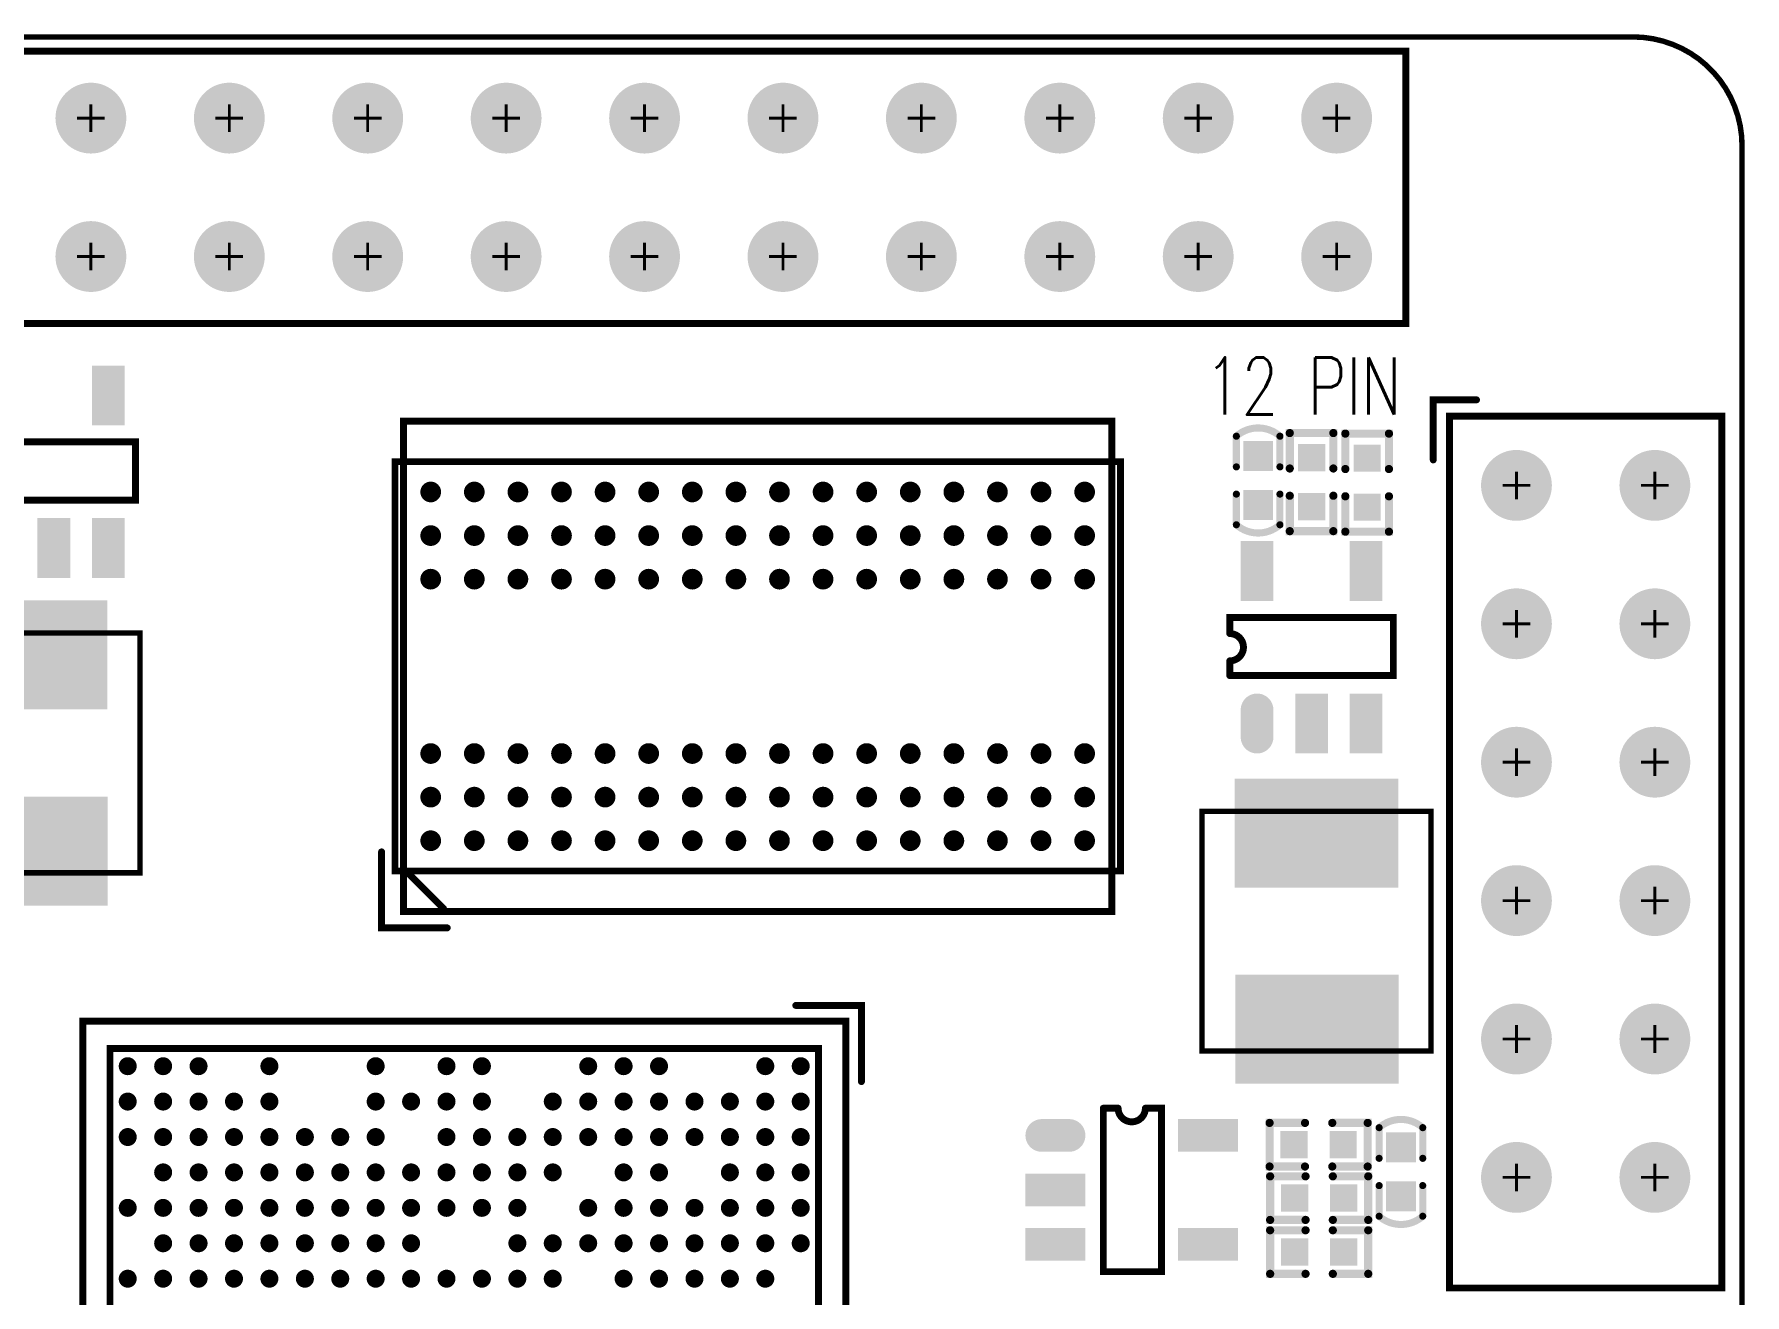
# Model space of a CAD drawing. Extents: x 2.2 to 67.3, y 0.6 to 55.6.
# Drawn here: x 35.92 to 67.31, y 32.45 to 55.58 of the extents above; entities that cross this region are included whole.
import ezdxf

# ---------------------------------------------------------------- set-up
doc = ezdxf.new("R2010")
doc.units = 0
for name, color, linetype in [('BOARD_OUTLINE_00', 254, 'CONTINUOUS'), ('DRIL_NPLTE_THRU_01', 3, 'CONTINUOUS'), ('DRIL_PLTE_THRU_01', 3, 'CONTINUOUS'), ('DRIL_SYMBOL', 254, 'CONTINUOUS'), ('PADS_INNER', 96, 'CONTINUOUS'), ('PADS_TOP', 96, 'CONTINUOUS'), ('PART_TOP_2DLINE_01', 255, 'CONTINUOUS'), ('PART_TOP_2DLINE_126', 255, 'CONTINUOUS'), ('TEXT_126', 255, 'CONTINUOUS')]:
    doc.layers.add(name, color=color, linetype=linetype)
doc.styles.add('W0$15', font='simplex', dxfattribs={"width": 0.75})

# ---------------------------------------------------------------- blocks, each defined once
blk = doc.blocks.new('BOARD_32')
at = {"layer": 'BOARD_OUTLINE_00', "const_width": 0.1}
blk.add_lwpolyline([(0, -2, -0.414214), (2, 0), (63.01, 0, -0.414214), (65.01, -2), (65.01, -50.51, -0.414214), (63.01, -52.51), (2, -52.51, -0.414214), (0, -50.51)], format="xyb", close=True, dxfattribs=at)
blk = doc.blocks.new('SMOOTH_0$127')
at = {"const_width": 0.0635}
blk.add_lwpolyline([(-0.03175, 0, 1), (0.03175, 0, 1)], format="xyb", close=True, dxfattribs=at)
blk = doc.blocks.new('PART_BODY_TOP_4')
at = {"layer": 'PART_TOP_2DLINE_01', "const_width": 0.127}
blk.add_lwpolyline([(-6.4, 5.195), (-6.4, 6.399), (-5.003, 6.399)], dxfattribs=at)
for points in [[(-6.111, -7.89), (-6.111, 6.111), (7.89, 6.111), (7.89, -7.89)], [(-5.611, -7.39), (-5.611, 5.611), (7.39, 5.611), (7.39, -7.39)]]:
    blk.add_lwpolyline(points, close=True, dxfattribs=at)
at = {"layer": 'PART_TOP_2DLINE_01'}
for p in [(-6.4, 6.399), (-5.003, 6.399), (-6.111, 6.111), (7.89, 6.111), (-5.611, 5.611), (7.39, 5.611), (-6.4, 5.195), (-5.611, -7.39), (7.39, -7.39), (-6.111, -7.89), (7.89, -7.89)]:
    blk.add_blockref('SMOOTH_0$127', p, dxfattribs=at)
blk = doc.blocks.new('DRIL_HOLE_0')
blk.add_lwpolyline([(0, 0, 1), (0, 0, 1)], format="xyb", close=True)
blk = doc.blocks.new('PAD_0')
blk.add_lwpolyline([(0, 0, 1), (0, 0, 1)], format="xyb", close=True)
blk = doc.blocks.new('PAD_4')
at = {"const_width": 0.165}
blk.add_lwpolyline([(0, -0.0825, 1), (0, 0.0825, 1)], format="xyb", close=True, dxfattribs=at)
blk = doc.blocks.new('STK_TOP_148')
at = {"layer": 'DRIL_NPLTE_THRU_01'}
blk.add_blockref('DRIL_HOLE_0', (0, 0), dxfattribs=at)
at = {"layer": 'PADS_INNER'}
blk.add_blockref('PAD_0', (0, 0), dxfattribs=at)
at = {"layer": 'PADS_TOP'}
blk.add_blockref('PAD_4', (0, 0), dxfattribs=at)
blk = doc.blocks.new('SYM_TOP_8')
for name, p in [('PART_BODY_TOP_4', (0, 0)), ('STK_TOP_148', (-5.285, 5.285)), ('STK_TOP_148', (-4.636, 5.285)), ('STK_TOP_148', (-3.985, 5.285)), ('STK_TOP_148', (-3.336, 5.285)), ('STK_TOP_148', (-2.685, 5.285)), ('STK_TOP_148', (-2.035, 5.285)), ('STK_TOP_148', (-0.085, 5.285)), ('STK_TOP_148', (0.565, 5.285)), ('STK_TOP_148', (1.865, 5.285)), ('STK_TOP_148', (2.514, 5.285)), ('STK_TOP_148', (3.814, 5.285)), ('STK_TOP_148', (5.115, 5.285)), ('STK_TOP_148', (5.765, 5.285)), ('STK_TOP_148', (6.415, 5.285)), ('STK_TOP_148', (7.065, 5.285)), ('STK_TOP_148', (-5.285, 4.635)), ('STK_TOP_148', (-4.636, 4.635)), ('STK_TOP_148', (-3.985, 4.635)), ('STK_TOP_148', (-3.336, 4.635)), ('STK_TOP_148', (-2.685, 4.635)), ('STK_TOP_148', (-2.035, 4.635)), ('STK_TOP_148', (-1.385, 4.635)), ('STK_TOP_148', (-0.735, 4.635)), ('STK_TOP_148', (-0.085, 4.635)), ('STK_TOP_148', (0.565, 4.635)), ('STK_TOP_148', (1.215, 4.635)), ('STK_TOP_148', (1.865, 4.635)), ('STK_TOP_148', (2.514, 4.635)), ('STK_TOP_148', (3.165, 4.635)), ('STK_TOP_148', (3.814, 4.635)), ('STK_TOP_148', (4.465, 4.635)), ('STK_TOP_148', (5.115, 4.635)), ('STK_TOP_148', (5.765, 4.635)), ('STK_TOP_148', (6.415, 4.635)), ('STK_TOP_148', (7.065, 4.635)), ('STK_TOP_148', (-4.636, 3.985)), ('STK_TOP_148', (-3.985, 3.985)), ('STK_TOP_148', (-3.336, 3.985)), ('STK_TOP_148', (-2.685, 3.985)), ('STK_TOP_148', (-2.035, 3.985)), ('STK_TOP_148', (-1.385, 3.985)), ('STK_TOP_148', (-0.735, 3.985)), ('STK_TOP_148', (-0.085, 3.985)), ('STK_TOP_148', (1.215, 3.985)), ('STK_TOP_148', (1.865, 3.985)), ('STK_TOP_148', (2.514, 3.985)), ('STK_TOP_148', (3.165, 3.985)), ('STK_TOP_148', (3.814, 3.985)), ('STK_TOP_148', (4.465, 3.985)), ('STK_TOP_148', (5.115, 3.985)), ('STK_TOP_148', (5.765, 3.985)), ('STK_TOP_148', (6.415, 3.985)), ('STK_TOP_148', (7.065, 3.985)), ('STK_TOP_148', (-4.636, 3.336)), ('STK_TOP_148', (-3.985, 3.336)), ('STK_TOP_148', (-2.685, 3.336)), ('STK_TOP_148', (-2.035, 3.336)), ('STK_TOP_148', (-1.385, 3.336)), ('STK_TOP_148', (-0.735, 3.336)), ('STK_TOP_148', (0.565, 3.336)), ('STK_TOP_148', (1.215, 3.336)), ('STK_TOP_148', (1.865, 3.336)), ('STK_TOP_148', (2.514, 3.336)), ('STK_TOP_148', (3.165, 3.336)), ('STK_TOP_148', (3.814, 3.336)), ('STK_TOP_148', (4.465, 3.336)), ('STK_TOP_148', (5.115, 3.336)), ('STK_TOP_148', (5.765, 3.336)), ('STK_TOP_148', (6.415, 3.336)), ('STK_TOP_148', (7.065, 3.336)), ('STK_TOP_148', (-5.285, 2.685)), ('STK_TOP_148', (-4.636, 2.685)), ('STK_TOP_148', (-3.985, 2.685)), ('STK_TOP_148', (-3.336, 2.685)), ('STK_TOP_148', (-2.685, 2.685)), ('STK_TOP_148', (-2.035, 2.685)), ('STK_TOP_148', (-1.385, 2.685)), ('STK_TOP_148', (-0.735, 2.685)), ('STK_TOP_148', (-0.085, 2.685)), ('STK_TOP_148', (0.565, 2.685)), ('STK_TOP_148', (1.215, 2.685)), ('STK_TOP_148', (1.865, 2.685)), ('STK_TOP_148', (2.514, 2.685)), ('STK_TOP_148', (3.165, 2.685)), ('STK_TOP_148', (3.814, 2.685)), ('STK_TOP_148', (4.465, 2.685)), ('STK_TOP_148', (5.115, 2.685)), ('STK_TOP_148', (5.765, 2.685)), ('STK_TOP_148', (6.415, 2.685)), ('STK_TOP_148', (7.065, 2.685)), ('STK_TOP_148', (-5.285, 2.035)), ('STK_TOP_148', (-4.636, 2.035)), ('STK_TOP_148', (-3.985, 2.035)), ('STK_TOP_148', (-3.336, 2.035)), ('STK_TOP_148', (-2.685, 2.035)), ('STK_TOP_148', (-2.035, 2.035)), ('STK_TOP_148', (-1.385, 2.035)), ('STK_TOP_148', (-0.735, 2.035)), ('STK_TOP_148', (-0.085, 2.035)), ('STK_TOP_148', (0.565, 2.035)), ('STK_TOP_148', (1.215, 2.035)), ('STK_TOP_148', (1.865, 2.035)), ('STK_TOP_148', (2.514, 2.035)), ('STK_TOP_148', (3.165, 2.035)), ('STK_TOP_148', (3.814, 2.035)), ('STK_TOP_148', (4.465, 2.035)), ('STK_TOP_148', (5.115, 2.035)), ('STK_TOP_148', (5.765, 2.035)), ('STK_TOP_148', (6.415, 2.035)), ('STK_TOP_148', (-5.285, 1.385)), ('STK_TOP_148', (-4.636, 1.385)), ('STK_TOP_148', (-3.985, 1.385)), ('STK_TOP_148', (-2.685, 1.385)), ('STK_TOP_148', (-2.035, 1.385)), ('STK_TOP_148', (-0.735, 1.385)), ('STK_TOP_148', (-0.085, 1.385)), ('STK_TOP_148', (0.565, 1.385)), ('STK_TOP_148', (1.215, 1.385)), ('STK_TOP_148', (1.865, 1.385)), ('STK_TOP_148', (2.514, 1.385)), ('STK_TOP_148', (3.165, 1.385)), ('STK_TOP_148', (3.814, 1.385)), ('STK_TOP_148', (4.465, 1.385)), ('STK_TOP_148', (5.115, 1.385)), ('STK_TOP_148', (5.765, 1.385)), ('STK_TOP_148', (-4.636, 0.735)), ('STK_TOP_148', (-3.985, 0.735)), ('STK_TOP_148', (-3.336, 0.735)), ('STK_TOP_148', (-2.035, 0.735)), ('STK_TOP_148', (-1.385, 0.735)), ('STK_TOP_148', (-0.735, 0.735)), ('STK_TOP_148', (-0.085, 0.735)), ('STK_TOP_148', (0.565, 0.735)), ('STK_TOP_148', (1.215, 0.735)), ('STK_TOP_148', (1.865, 0.735)), ('STK_TOP_148', (2.514, 0.735)), ('STK_TOP_148', (3.165, 0.735)), ('STK_TOP_148', (3.814, 0.735)), ('STK_TOP_148', (4.465, 0.735)), ('STK_TOP_148', (5.115, 0.735)), ('STK_TOP_148', (5.765, 0.735)), ('STK_TOP_148', (-3.985, 0.085)), ('STK_TOP_148', (-3.336, 0.085)), ('STK_TOP_148', (-2.685, 0.085)), ('STK_TOP_148', (-2.035, 0.085)), ('STK_TOP_148', (-1.385, 0.085)), ('STK_TOP_148', (-0.735, 0.085)), ('STK_TOP_148', (-0.085, 0.085)), ('STK_TOP_148', (0.565, 0.085)), ('STK_TOP_148', (1.215, 0.085)), ('STK_TOP_148', (1.865, 0.085)), ('STK_TOP_148', (2.514, 0.085)), ('STK_TOP_148', (3.165, 0.085)), ('STK_TOP_148', (3.814, 0.085)), ('STK_TOP_148', (4.465, 0.085)), ('STK_TOP_148', (5.115, 0.085)), ('STK_TOP_148', (5.765, 0.085)), ('STK_TOP_148', (6.415, 0.085)), ('STK_TOP_148', (-5.285, -0.565)), ('STK_TOP_148', (-4.636, -0.565)), ('STK_TOP_148', (-3.985, -0.565)), ('STK_TOP_148', (-3.336, -0.565)), ('STK_TOP_148', (-2.685, -0.565)), ('STK_TOP_148', (-1.385, -0.565)), ('STK_TOP_148', (-0.735, -0.565)), ('STK_TOP_148', (-0.085, -0.565)), ('STK_TOP_148', (0.565, -0.565)), ('STK_TOP_148', (1.215, -0.565)), ('STK_TOP_148', (1.865, -0.565)), ('STK_TOP_148', (2.514, -0.565)), ('STK_TOP_148', (3.165, -0.565)), ('STK_TOP_148', (3.814, -0.565)), ('STK_TOP_148', (4.465, -0.565)), ('STK_TOP_148', (5.115, -0.565)), ('STK_TOP_148', (5.765, -0.565)), ('STK_TOP_148', (6.415, -0.565)), ('STK_TOP_148', (-5.285, -1.215)), ('STK_TOP_148', (-4.636, -1.215)), ('STK_TOP_148', (-3.985, -1.215)), ('STK_TOP_148', (-3.336, -1.215)), ('STK_TOP_148', (-2.685, -1.215)), ('STK_TOP_148', (-1.385, -1.215)), ('STK_TOP_148', (-0.735, -1.215)), ('STK_TOP_148', (-0.085, -1.215)), ('STK_TOP_148', (0.565, -1.215)), ('STK_TOP_148', (1.215, -1.215)), ('STK_TOP_148', (1.865, -1.215)), ('STK_TOP_148', (2.514, -1.215)), ('STK_TOP_148', (3.165, -1.215)), ('STK_TOP_148', (3.814, -1.215)), ('STK_TOP_148', (4.465, -1.215)), ('STK_TOP_148', (5.115, -1.215)), ('STK_TOP_148', (5.765, -1.215)), ('STK_TOP_148', (6.415, -1.215)), ('STK_TOP_148', (7.065, -1.215)), ('STK_TOP_148', (-4.636, -1.865)), ('STK_TOP_148', (-3.336, -1.865)), ('STK_TOP_148', (-2.685, -1.865)), ('STK_TOP_148', (-2.035, -1.865)), ('STK_TOP_148', (-1.385, -1.865)), ('STK_TOP_148', (-0.735, -1.865)), ('STK_TOP_148', (-0.085, -1.865)), ('STK_TOP_148', (0.565, -1.865)), ('STK_TOP_148', (1.215, -1.865)), ('STK_TOP_148', (1.865, -1.865)), ('STK_TOP_148', (2.514, -1.865)), ('STK_TOP_148', (3.165, -1.865)), ('STK_TOP_148', (3.814, -1.865)), ('STK_TOP_148', (4.465, -1.865)), ('STK_TOP_148', (5.115, -1.865)), ('STK_TOP_148', (5.765, -1.865)), ('STK_TOP_148', (6.415, -1.865)), ('STK_TOP_148', (7.065, -1.865)), ('STK_TOP_148', (-5.285, -2.515)), ('STK_TOP_148', (-4.636, -2.515)), ('STK_TOP_148', (-3.985, -2.515)), ('STK_TOP_148', (-3.336, -2.515)), ('STK_TOP_148', (-2.685, -2.515)), ('STK_TOP_148', (-2.035, -2.515)), ('STK_TOP_148', (-1.385, -2.515)), ('STK_TOP_148', (-0.735, -2.515)), ('STK_TOP_148', (-0.085, -2.515)), ('STK_TOP_148', (0.565, -2.515)), ('STK_TOP_148', (1.215, -2.515)), ('STK_TOP_148', (1.865, -2.515)), ('STK_TOP_148', (2.514, -2.515)), ('STK_TOP_148', (3.165, -2.515)), ('STK_TOP_148', (3.814, -2.515)), ('STK_TOP_148', (4.465, -2.515)), ('STK_TOP_148', (5.115, -2.515)), ('STK_TOP_148', (5.765, -2.515)), ('STK_TOP_148', (6.415, -2.515)), ('STK_TOP_148', (7.065, -2.515)), ('STK_TOP_148', (-3.985, -3.165)), ('STK_TOP_148', (-3.336, -3.165)), ('STK_TOP_148', (-2.685, -3.165)), ('STK_TOP_148', (-2.035, -3.165)), ('STK_TOP_148', (-1.385, -3.165)), ('STK_TOP_148', (-0.735, -3.165)), ('STK_TOP_148', (-0.085, -3.165)), ('STK_TOP_148', (0.565, -3.165)), ('STK_TOP_148', (1.215, -3.165)), ('STK_TOP_148', (1.865, -3.165)), ('STK_TOP_148', (2.514, -3.165)), ('STK_TOP_148', (3.165, -3.165)), ('STK_TOP_148', (3.814, -3.165)), ('STK_TOP_148', (4.465, -3.165)), ('STK_TOP_148', (5.115, -3.165)), ('STK_TOP_148', (5.765, -3.165)), ('STK_TOP_148', (6.415, -3.165)), ('STK_TOP_148', (7.065, -3.165)), ('STK_TOP_148', (-3.985, -3.814)), ('STK_TOP_148', (-3.336, -3.814)), ('STK_TOP_148', (-2.685, -3.814)), ('STK_TOP_148', (-2.035, -3.814)), ('STK_TOP_148', (-1.385, -3.814)), ('STK_TOP_148', (-0.735, -3.814)), ('STK_TOP_148', (-0.085, -3.814)), ('STK_TOP_148', (0.565, -3.814)), ('STK_TOP_148', (1.215, -3.814)), ('STK_TOP_148', (1.865, -3.814)), ('STK_TOP_148', (3.165, -3.814)), ('STK_TOP_148', (3.814, -3.814)), ('STK_TOP_148', (4.465, -3.814)), ('STK_TOP_148', (5.115, -3.814)), ('STK_TOP_148', (5.765, -3.814)), ('STK_TOP_148', (6.415, -3.814)), ('STK_TOP_148', (7.065, -3.814)), ('STK_TOP_148', (-5.285, -4.465)), ('STK_TOP_148', (-4.636, -4.465)), ('STK_TOP_148', (-3.985, -4.465)), ('STK_TOP_148', (-3.336, -4.465)), ('STK_TOP_148', (-2.685, -4.465)), ('STK_TOP_148', (-2.035, -4.465)), ('STK_TOP_148', (-1.385, -4.465)), ('STK_TOP_148', (-0.735, -4.465)), ('STK_TOP_148', (-0.085, -4.465)), ('STK_TOP_148', (0.565, -4.465)), ('STK_TOP_148', (1.215, -4.465)), ('STK_TOP_148', (1.865, -4.465)), ('STK_TOP_148', (2.514, -4.465)), ('STK_TOP_148', (3.165, -4.465)), ('STK_TOP_148', (3.814, -4.465)), ('STK_TOP_148', (4.465, -4.465)), ('STK_TOP_148', (5.115, -4.465)), ('STK_TOP_148', (5.765, -4.465)), ('STK_TOP_148', (6.415, -4.465)), ('STK_TOP_148', (7.065, -4.465)), ('STK_TOP_148', (-4.636, -5.115)), ('STK_TOP_148', (-3.985, -5.115)), ('STK_TOP_148', (-3.336, -5.115)), ('STK_TOP_148', (-2.685, -5.115)), ('STK_TOP_148', (-2.035, -5.115)), ('STK_TOP_148', (-1.385, -5.115)), ('STK_TOP_148', (-0.735, -5.115)), ('STK_TOP_148', (-0.085, -5.115)), ('STK_TOP_148', (0.565, -5.115)), ('STK_TOP_148', (1.215, -5.115)), ('STK_TOP_148', (1.865, -5.115)), ('STK_TOP_148', (2.514, -5.115)), ('STK_TOP_148', (3.165, -5.115)), ('STK_TOP_148', (3.814, -5.115)), ('STK_TOP_148', (4.465, -5.115)), ('STK_TOP_148', (5.115, -5.115)), ('STK_TOP_148', (5.765, -5.115)), ('STK_TOP_148', (6.415, -5.115)), ('STK_TOP_148', (7.065, -5.115)), ('STK_TOP_148', (-5.285, -5.765)), ('STK_TOP_148', (-4.636, -5.765)), ('STK_TOP_148', (-3.985, -5.765)), ('STK_TOP_148', (-3.336, -5.765)), ('STK_TOP_148', (-2.685, -5.765)), ('STK_TOP_148', (-2.035, -5.765)), ('STK_TOP_148', (-1.385, -5.765)), ('STK_TOP_148', (-0.735, -5.765)), ('STK_TOP_148', (-0.085, -5.765)), ('STK_TOP_148', (0.565, -5.765)), ('STK_TOP_148', (1.215, -5.765)), ('STK_TOP_148', (1.865, -5.765)), ('STK_TOP_148', (2.514, -5.765)), ('STK_TOP_148', (3.165, -5.765)), ('STK_TOP_148', (3.814, -5.765)), ('STK_TOP_148', (4.465, -5.765)), ('STK_TOP_148', (5.115, -5.765)), ('STK_TOP_148', (5.765, -5.765)), ('STK_TOP_148', (6.415, -5.765)), ('STK_TOP_148', (7.065, -5.765)), ('STK_TOP_148', (-5.285, -6.415)), ('STK_TOP_148', (-4.636, -6.415)), ('STK_TOP_148', (-3.985, -6.415)), ('STK_TOP_148', (-3.336, -6.415)), ('STK_TOP_148', (-2.685, -6.415)), ('STK_TOP_148', (-2.035, -6.415)), ('STK_TOP_148', (-1.385, -6.415)), ('STK_TOP_148', (-0.085, -6.415)), ('STK_TOP_148', (1.215, -6.415)), ('STK_TOP_148', (1.865, -6.415)), ('STK_TOP_148', (3.165, -6.415)), ('STK_TOP_148', (4.465, -6.415)), ('STK_TOP_148', (5.765, -6.415)), ('STK_TOP_148', (6.415, -6.415)), ('STK_TOP_148', (7.065, -6.415)), ('STK_TOP_148', (-5.285, -7.065)), ('STK_TOP_148', (-4.636, -7.065)), ('STK_TOP_148', (-3.985, -7.065)), ('STK_TOP_148', (-2.685, -7.065)), ('STK_TOP_148', (-1.385, -7.065)), ('STK_TOP_148', (-0.085, -7.065)), ('STK_TOP_148', (1.215, -7.065)), ('STK_TOP_148', (1.865, -7.065)), ('STK_TOP_148', (3.165, -7.065)), ('STK_TOP_148', (4.465, -7.065)), ('STK_TOP_148', (5.765, -7.065)), ('STK_TOP_148', (6.415, -7.065)), ('STK_TOP_148', (7.065, -7.065))]:
    blk.add_blockref(name, p)
blk = doc.blocks.new('PART_TOP_1')
blk.add_blockref('SYM_TOP_8', (0, 0))
blk = doc.blocks.new('SMOOTH_0$130048')
at = {"const_width": 0.065024}
blk.add_lwpolyline([(-0.032512, 0, 1), (0.032512, 0, 1)], format="xyb", close=True, dxfattribs=at)
blk = doc.blocks.new('PART_BODY_TOP_8')
at = {"layer": 'PART_TOP_2DLINE_126', "const_width": 0.13}
for points in [[(-0.25, 0.4), (-0.813, 0.4, 0.377869), (-0.813, -0.4), (-0.25, -0.4)], [(0.25, -0.4), (0.813, -0.4, 0.377869), (0.813, 0.4), (0.25, 0.4)]]:
    blk.add_lwpolyline(points, format="xyb", dxfattribs=at)
at = {"layer": 'PART_TOP_2DLINE_126'}
for p in [(-0.813, 0.4), (-0.25, 0.4), (0.25, 0.4), (0.813, 0.4), (-0.813, -0.4), (-0.25, -0.4), (0.25, -0.4), (0.813, -0.4)]:
    blk.add_blockref('SMOOTH_0$130048', p, dxfattribs=at)
blk = doc.blocks.new('PAD_5')
at = {"const_width": 0.55}
blk.add_lwpolyline([(-0.275, 0), (0.275, 0)], dxfattribs=at)
blk = doc.blocks.new('STK_TOP_24')
at = {"layer": 'DRIL_PLTE_THRU_01'}
blk.add_blockref('DRIL_HOLE_0', (0, 0), dxfattribs=at)
at = {"layer": 'PADS_INNER'}
blk.add_blockref('PAD_0', (0, 0), dxfattribs=at)
at = {"layer": 'PADS_TOP', "rotation": 90}
blk.add_blockref('PAD_5', (0, 0), dxfattribs=at)
blk = doc.blocks.new('SYM_TOP_6')
for name, p in [('PART_BODY_TOP_8', (0, 0)), ('STK_TOP_24', (-0.450088, 0)), ('STK_TOP_24', (0.450088, 0))]:
    blk.add_blockref(name, p)
blk = doc.blocks.new('PART_TOP_17')
blk.add_blockref('SYM_TOP_6', (0, 0))
blk = doc.blocks.new('PART_TOP_76')
blk.add_blockref('SYM_TOP_6', (0, 0))
blk = doc.blocks.new('PART_BODY_TOP_6')
at = {"layer": 'PART_TOP_2DLINE_01', "const_width": 0.127}
for points in [[(-4.8, 5.697), (-4.8, 6.902), (-3.405, 6.902)], [(-3.784092, 6.425692), (-4.444492, 5.765292)], [(-4.500118, -6.500114), (4.500118, -6.500114), (4.500118, 4.500118)]]:
    blk.add_lwpolyline(points, dxfattribs=at)
for points in [[(-3.756, 6.656), (3.757, 6.656), (3.757, -6.657), (-3.756, -6.657)], [(-4.500118, 6.500114), (4.500118, 6.500114), (4.500118, -6.500114), (-4.500118, -6.500114)]]:
    blk.add_lwpolyline(points, close=True, dxfattribs=at)
at = {"layer": 'PART_TOP_2DLINE_01'}
for p in [(-4.8, 6.902), (-3.405, 6.902), (-3.756, 6.656), (3.757, 6.656), (-4.500118, 6.500114), (-3.784092, 6.425692), (4.500118, 6.500114), (-4.8, 5.697), (-4.444492, 5.765292), (4.500118, 4.500118), (-4.500118, -6.500114), (-4.500118, -6.500114), (4.500118, -6.500114), (4.500118, -6.500114), (-3.756, -6.657), (3.757, -6.657)]:
    blk.add_blockref('SMOOTH_0$127', p, dxfattribs=at)
blk = doc.blocks.new('PAD_10')
at = {"const_width": 0.190005}
blk.add_lwpolyline([(0, -0.095002, 1), (0, 0.095002, 1)], format="xyb", close=True, dxfattribs=at)
blk = doc.blocks.new('STK_TOP_28')
at = {"layer": 'DRIL_NPLTE_THRU_01'}
blk.add_blockref('DRIL_HOLE_0', (0, 0), dxfattribs=at)
at = {"layer": 'PADS_INNER'}
blk.add_blockref('PAD_0', (0, 0), dxfattribs=at)
at = {"layer": 'PADS_TOP', "rotation": 90}
blk.add_blockref('PAD_10', (0, 0), dxfattribs=at)
blk = doc.blocks.new('SYM_TOP_7')
for name, p in [('PART_BODY_TOP_6', (0, 0)), ('STK_TOP_28', (-3.199892, 5.999988)), ('STK_TOP_28', (-2.400046, 5.999988)), ('STK_TOP_28', (-1.599946, 5.999988)), ('STK_TOP_28', (1.599946, 5.999988)), ('STK_TOP_28', (2.400046, 5.999988)), ('STK_TOP_28', (3.199892, 5.999988)), ('STK_TOP_28', (-3.199892, 5.199888)), ('STK_TOP_28', (-2.400046, 5.199888)), ('STK_TOP_28', (-1.599946, 5.199888)), ('STK_TOP_28', (1.599946, 5.199888)), ('STK_TOP_28', (2.400046, 5.199888)), ('STK_TOP_28', (3.199892, 5.199888)), ('STK_TOP_28', (-3.199892, 4.400042)), ('STK_TOP_28', (-2.400046, 4.400042)), ('STK_TOP_28', (-1.599946, 4.400042)), ('STK_TOP_28', (1.599946, 4.400042)), ('STK_TOP_28', (2.400046, 4.400042)), ('STK_TOP_28', (3.199892, 4.400042)), ('STK_TOP_28', (-3.199892, 3.599942)), ('STK_TOP_28', (-2.400046, 3.599942)), ('STK_TOP_28', (-1.599946, 3.599942)), ('STK_TOP_28', (1.599946, 3.599942)), ('STK_TOP_28', (2.400046, 3.599942)), ('STK_TOP_28', (3.199892, 3.599942)), ('STK_TOP_28', (-3.199892, 2.800096)), ('STK_TOP_28', (-2.400046, 2.800096)), ('STK_TOP_28', (-1.599946, 2.800096)), ('STK_TOP_28', (1.599946, 2.800096)), ('STK_TOP_28', (2.400046, 2.800096)), ('STK_TOP_28', (3.199892, 2.800096)), ('STK_TOP_28', (-3.199892, 1.999996)), ('STK_TOP_28', (-2.400046, 1.999996)), ('STK_TOP_28', (-1.599946, 1.999996)), ('STK_TOP_28', (1.599946, 1.999996)), ('STK_TOP_28', (2.400046, 1.999996)), ('STK_TOP_28', (3.199892, 1.999996)), ('STK_TOP_28', (-3.199892, 1.199896)), ('STK_TOP_28', (-2.400046, 1.199896)), ('STK_TOP_28', (-1.599946, 1.199896)), ('STK_TOP_28', (1.599946, 1.199896)), ('STK_TOP_28', (2.400046, 1.199896)), ('STK_TOP_28', (3.199892, 1.199896)), ('STK_TOP_28', (-3.199892, 0.40005)), ('STK_TOP_28', (-2.400046, 0.40005)), ('STK_TOP_28', (-1.599946, 0.40005)), ('STK_TOP_28', (1.599946, 0.40005)), ('STK_TOP_28', (2.400046, 0.40005)), ('STK_TOP_28', (3.199892, 0.40005)), ('STK_TOP_28', (-3.199892, -0.40005)), ('STK_TOP_28', (-2.400046, -0.40005)), ('STK_TOP_28', (-1.599946, -0.40005)), ('STK_TOP_28', (1.599946, -0.40005)), ('STK_TOP_28', (2.400046, -0.40005)), ('STK_TOP_28', (3.199892, -0.40005)), ('STK_TOP_28', (-3.199892, -1.199896)), ('STK_TOP_28', (-2.400046, -1.199896)), ('STK_TOP_28', (-1.599946, -1.199896)), ('STK_TOP_28', (1.599946, -1.199896)), ('STK_TOP_28', (2.400046, -1.199896)), ('STK_TOP_28', (3.199892, -1.199896)), ('STK_TOP_28', (-3.199892, -1.999996)), ('STK_TOP_28', (-2.400046, -1.999996)), ('STK_TOP_28', (-1.599946, -1.999996)), ('STK_TOP_28', (1.599946, -1.999996)), ('STK_TOP_28', (2.400046, -1.999996)), ('STK_TOP_28', (3.199892, -1.999996)), ('STK_TOP_28', (-3.199892, -2.800096)), ('STK_TOP_28', (-2.400046, -2.800096)), ('STK_TOP_28', (-1.599946, -2.800096)), ('STK_TOP_28', (1.599946, -2.800096)), ('STK_TOP_28', (2.400046, -2.800096)), ('STK_TOP_28', (3.199892, -2.800096)), ('STK_TOP_28', (-3.199892, -3.599942)), ('STK_TOP_28', (-2.400046, -3.599942)), ('STK_TOP_28', (-1.599946, -3.599942)), ('STK_TOP_28', (1.599946, -3.599942)), ('STK_TOP_28', (2.400046, -3.599942)), ('STK_TOP_28', (3.199892, -3.599942)), ('STK_TOP_28', (-3.199892, -4.400042)), ('STK_TOP_28', (-2.400046, -4.400042)), ('STK_TOP_28', (-1.599946, -4.400042)), ('STK_TOP_28', (1.599946, -4.400042)), ('STK_TOP_28', (2.400046, -4.400042)), ('STK_TOP_28', (3.199892, -4.400042)), ('STK_TOP_28', (-3.199892, -5.199888)), ('STK_TOP_28', (-2.400046, -5.199888)), ('STK_TOP_28', (-1.599946, -5.199888)), ('STK_TOP_28', (1.599946, -5.199888)), ('STK_TOP_28', (2.400046, -5.199888)), ('STK_TOP_28', (3.199892, -5.199888)), ('STK_TOP_28', (-3.199892, -5.999988)), ('STK_TOP_28', (-2.400046, -5.999988)), ('STK_TOP_28', (-1.599946, -5.999988)), ('STK_TOP_28', (1.599946, -5.999988)), ('STK_TOP_28', (2.400046, -5.999988)), ('STK_TOP_28', (3.199892, -5.999988))]:
    blk.add_blockref(name, p)
blk = doc.blocks.new('PART_TOP_166')
blk.add_blockref('SYM_TOP_7', (0, 0))
blk = doc.blocks.new('SMOOTH_0$1')
at = {"const_width": 0.05}
blk.add_lwpolyline([(-0.025, 0, 1), (0.025, 0, 1)], format="xyb", close=True, dxfattribs=at)
blk = doc.blocks.new('PART_BODY_TOP_23')
at = {"layer": 'PART_TOP_2DLINE_01', "const_width": 0.1}
blk.add_lwpolyline([(-2.2, 2.1), (2.2, 2.1), (2.2, -2.1), (-2.2, -2.1)], close=True, dxfattribs=at)
at = {"layer": 'PART_TOP_2DLINE_01'}
for p in [(-2.2, 2.1), (2.2, 2.1), (-2.2, -2.1), (2.2, -2.1)]:
    blk.add_blockref('SMOOTH_0$1', p, dxfattribs=at)
blk = doc.blocks.new('PAD_11')
at = {"const_width": 2}
blk.add_lwpolyline([(-1.5, 0), (1.5, 0)], dxfattribs=at)
blk = doc.blocks.new('STK_TOP_94')
at = {"layer": 'DRIL_NPLTE_THRU_01'}
blk.add_blockref('DRIL_HOLE_0', (0, 0), dxfattribs=at)
at = {"layer": 'PADS_INNER'}
blk.add_blockref('PAD_0', (0, 0), dxfattribs=at)
at = {"layer": 'PADS_TOP', "rotation": 90}
blk.add_blockref('PAD_11', (0, 0), dxfattribs=at)
blk = doc.blocks.new('SYM_TOP_23')
for name, p in [('STK_TOP_94', (-1.8, 0)), ('STK_TOP_94', (1.8, 0.01)), ('PART_BODY_TOP_23', (0, 0))]:
    blk.add_blockref(name, p)
blk = doc.blocks.new('PART_TOP_169')
blk.add_blockref('SYM_TOP_23', (0, 0))
blk = doc.blocks.new('PART_TOP_171')
blk.add_blockref('SYM_TOP_23', (0, 0))
blk = doc.blocks.new('SMOOTH_0$150114')
at = {"const_width": 0.075057}
blk.add_lwpolyline([(-0.037528, 0, 1), (0.037528, 0, 1)], format="xyb", close=True, dxfattribs=at)
blk = doc.blocks.new('PART_BODY_TOP_7')
at = {"layer": 'PART_TOP_2DLINE_126', "const_width": 0.15}
for points in [[(-0.25, 0.4), (-0.9, 0.4), (-0.9, -0.4), (-0.25, -0.4)], [(0.25, 0.4), (0.9, 0.4), (0.9, -0.4), (0.25, -0.4)]]:
    blk.add_lwpolyline(points, dxfattribs=at)
at = {"layer": 'PART_TOP_2DLINE_126'}
for p in [(-0.9, 0.4), (-0.25, 0.4), (0.25, 0.4), (0.9, 0.4), (-0.9, -0.4), (-0.25, -0.4), (0.25, -0.4), (0.9, -0.4)]:
    blk.add_blockref('SMOOTH_0$150114', p, dxfattribs=at)
blk = doc.blocks.new('PAD_17')
at = {"const_width": 0.5001}
blk.add_lwpolyline([(-0.25005, 0), (0.25005, 0)], dxfattribs=at)
blk = doc.blocks.new('STK_TOP_26')
at = {"layer": 'DRIL_PLTE_THRU_01'}
blk.add_blockref('DRIL_HOLE_0', (0, 0), dxfattribs=at)
at = {"layer": 'PADS_INNER'}
blk.add_blockref('PAD_0', (0, 0), dxfattribs=at)
at = {"layer": 'PADS_TOP', "rotation": 90}
blk.add_blockref('PAD_17', (0, 0), dxfattribs=at)
blk = doc.blocks.new('SYM_TOP_4')
for name, p in [('PART_BODY_TOP_7', (0, 0)), ('STK_TOP_26', (-0.450088, 0)), ('STK_TOP_26', (0.450088, 0))]:
    blk.add_blockref(name, p)
blk = doc.blocks.new('PART_TOP_223')
blk.add_blockref('SYM_TOP_4', (0, 0))
blk = doc.blocks.new('PART_TOP_225')
blk.add_blockref('SYM_TOP_4', (0, 0))
blk = doc.blocks.new('PART_TOP_267')
blk.add_blockref('SYM_TOP_4', (0, 0))
blk = doc.blocks.new('PART_TOP_268')
blk.add_blockref('SYM_TOP_4', (0, 0))
blk = doc.blocks.new('PART_TOP_269')
blk.add_blockref('SYM_TOP_4', (0, 0))
blk = doc.blocks.new('PART_BODY_TOP_15')
at = {"layer": 'PART_TOP_2DLINE_01', "const_width": 0.127}
blk.add_lwpolyline([(0.25, -1.5, 1), (-0.25, -1.5), (-0.547, -1.5), (-0.547, 1.5), (0.521, 1.5), (0.521, -1.5)], format="xyb", dxfattribs=at)
blk.add_lwpolyline([(0.25, -1.5), (0.521, -1.5)], dxfattribs=at)
at = {"layer": 'PART_TOP_2DLINE_01'}
for p in [(-0.547, 1.5), (0.521, 1.5), (-0.547, -1.5), (-0.25, -1.5), (0.25, -1.5), (0.25, -1.5), (0.521, -1.5), (0.521, -1.5)]:
    blk.add_blockref('SMOOTH_0$127', p, dxfattribs=at)
blk = doc.blocks.new('PAD_20')
at = {"const_width": 0.3}
blk.add_lwpolyline([(-0.25, -0.15), (0.25, -0.15, 1), (0.25, 0.15), (-0.25, 0.15, 1)], format="xyb", close=True, dxfattribs=at)
blk = doc.blocks.new('STK_TOP_55')
at = {"layer": 'DRIL_PLTE_THRU_01'}
blk.add_blockref('DRIL_HOLE_0', (0, 0), dxfattribs=at)
at = {"layer": 'PADS_INNER'}
blk.add_blockref('PAD_0', (0, 0), dxfattribs=at)
at = {"layer": 'PADS_TOP'}
blk.add_blockref('PAD_20', (0, 0), dxfattribs=at)
blk = doc.blocks.new('PAD_21')
at = {"const_width": 0.6}
blk.add_lwpolyline([(-0.55, 0), (0.55, 0)], dxfattribs=at)
blk = doc.blocks.new('STK_TOP_54')
at = {"layer": 'DRIL_PLTE_THRU_01'}
blk.add_blockref('DRIL_HOLE_0', (0, 0), dxfattribs=at)
at = {"layer": 'PADS_INNER'}
blk.add_blockref('PAD_0', (0, 0), dxfattribs=at)
at = {"layer": 'PADS_TOP'}
blk.add_blockref('PAD_21', (0, 0), dxfattribs=at)
blk = doc.blocks.new('SYM_TOP_15')
for name, p in [('STK_TOP_54', (-1.4, 1)), ('PART_BODY_TOP_15', (0, 0)), ('STK_TOP_54', (1.4, 1)), ('STK_TOP_54', (1.4, 0)), ('STK_TOP_54', (-1.4, -1)), ('STK_TOP_55', (1.4, -1))]:
    blk.add_blockref(name, p)
blk = doc.blocks.new('PART_TOP_297')
blk.add_blockref('SYM_TOP_15', (0, 0))
blk = doc.blocks.new('PART_TOP_299')
blk.add_blockref('SYM_TOP_15', (0, 0))
blk = doc.blocks.new('PART_TOP_330')
blk.add_blockref('SYM_TOP_15', (0, 0))
blk = doc.blocks.new('PART_BODY_TOP_10')
at = {"layer": 'PART_TOP_2DLINE_01', "const_width": 0.127}
blk.add_lwpolyline([(-1.27, 2.5), (2.175, 2.5), (25.4, 2.5), (25.4, -2.5), (2.175, -2.5), (-1.27, -2.5), (-25.4, -2.5), (-25.4, 2.5)], close=True, dxfattribs=at)
at = {"layer": 'PART_TOP_2DLINE_01'}
blk.add_blockref('SMOOTH_0$127', (2.175, 2.5), dxfattribs=at)
blk = doc.blocks.new('DRIL_SYMBOL_1$0200613333')
at = {"layer": 'DRIL_SYMBOL', "const_width": 0.0508}
for points in [[(-0.254, 0), (0.254, 0)], [(0, -0.254), (0, 0.254)]]:
    blk.add_lwpolyline(points, dxfattribs=at)
blk = doc.blocks.new('DRIL_HOLE_1$0200613333')
at = {"const_width": 0.51}
blk.add_lwpolyline([(-0.255, 0, 1), (0.255, 0, 1)], format="xyb", close=True, dxfattribs=at)
blk.add_blockref('DRIL_SYMBOL_1$0200613333', (0, 0))
blk = doc.blocks.new('PAD_33')
at = {"const_width": 0.65}
blk.add_lwpolyline([(0, -0.325, 1), (0, 0.325, 1)], format="xyb", close=True, dxfattribs=at)
blk = doc.blocks.new('STK_TOP_43')
at = {"layer": 'DRIL_PLTE_THRU_01'}
blk.add_blockref('DRIL_HOLE_1$0200613333', (0, 0), dxfattribs=at)
at = {"layer": 'PADS_INNER'}
blk.add_blockref('PAD_33', (0, 0), dxfattribs=at)
at = {"layer": 'PADS_TOP'}
blk.add_blockref('PAD_33', (0, 0), dxfattribs=at)
blk = doc.blocks.new('SYM_TOP_10')
for name, p in [('PART_BODY_TOP_10', (0, 0)), ('STK_TOP_43', (1.27, 1.27)), ('STK_TOP_43', (3.81, 1.27)), ('STK_TOP_43', (6.35, 1.27)), ('STK_TOP_43', (8.89, 1.27)), ('STK_TOP_43', (11.43, 1.27)), ('STK_TOP_43', (13.97, 1.27)), ('STK_TOP_43', (16.51, 1.27)), ('STK_TOP_43', (19.05, 1.27)), ('STK_TOP_43', (21.59, 1.27)), ('STK_TOP_43', (24.13, 1.27)), ('STK_TOP_43', (1.27, -1.27)), ('STK_TOP_43', (3.81, -1.27)), ('STK_TOP_43', (6.35, -1.27)), ('STK_TOP_43', (8.89, -1.27)), ('STK_TOP_43', (11.43, -1.27)), ('STK_TOP_43', (13.97, -1.27)), ('STK_TOP_43', (16.51, -1.27)), ('STK_TOP_43', (19.05, -1.27)), ('STK_TOP_43', (21.59, -1.27)), ('STK_TOP_43', (24.13, -1.27))]:
    blk.add_blockref(name, p)
blk = doc.blocks.new('PART_TOP_332')
blk.add_blockref('SYM_TOP_10', (0, 0))
blk = doc.blocks.new('PART_BODY_TOP_29')
at = {"layer": 'PART_TOP_2DLINE_01', "const_width": 0.127}
blk.add_lwpolyline([(-25.4, 2.5), (-9.4, 2.5), (-9.4, -2.5), (-25.4, -2.5)], close=True, dxfattribs=at)
blk.add_lwpolyline([(-25.7, -2.003), (-25.7, -2.797), (-24.598, -2.797)], dxfattribs=at)
at = {"layer": 'PART_TOP_2DLINE_01'}
for p in [(-25.4, 2.5), (-9.4, 2.5), (-25.7, -2.003), (-25.4, -2.5), (-9.4, -2.5), (-25.7, -2.797), (-24.598, -2.797)]:
    blk.add_blockref('SMOOTH_0$127', p, dxfattribs=at)
blk = doc.blocks.new('SYM_TOP_29')
for name, p in [('PART_BODY_TOP_29', (0, 0)), ('STK_TOP_43', (-24.13, 1.27)), ('STK_TOP_43', (-21.59, 1.27)), ('STK_TOP_43', (-19.05, 1.27)), ('STK_TOP_43', (-16.51, 1.27)), ('STK_TOP_43', (-13.97, 1.27)), ('STK_TOP_43', (-11.43, 1.27)), ('STK_TOP_43', (-24.13, -1.27)), ('STK_TOP_43', (-21.59, -1.27)), ('STK_TOP_43', (-19.05, -1.27)), ('STK_TOP_43', (-16.51, -1.27)), ('STK_TOP_43', (-13.97, -1.27)), ('STK_TOP_43', (-11.43, -1.27))]:
    blk.add_blockref(name, p)
blk = doc.blocks.new('PART_TOP_333')
blk.add_blockref('SYM_TOP_29', (0, 0))

msp = doc.modelspace()

# ---------------------------------------------------------------- block references
for name, p in [('BOARD_32', (2.25, 55.53)), ('PART_TOP_332', (35.69, 52.77)), ('PART_TOP_268', (59.5, 34.22)), ('PART_TOP_267', (59.5, 33.23))]:
    msp.add_blockref(name, p)
for name, p, rotation in [('PART_TOP_297', (36.28, 47.55), 270), ('PART_TOP_333', (64.39, 23.17), 270), ('PART_TOP_166', (49.196, 43.979), 90), ('PART_TOP_76', (58.38, 47.39), 270), ('PART_TOP_223', (59.36, 47.36), 270), ('PART_TOP_225', (60.38, 47.35), 90), ('PART_TOP_299', (59.36, 44.33), 270), ('PART_TOP_169', (35.76, 42.39), 270), ('PART_TOP_171', (59.45, 39.12), 270), ('PART_TOP_1', (44.701, 31.356), 270), ('PART_TOP_330', (56.06, 34.37), 180), ('PART_TOP_269', (59.49, 35.2), 180), ('PART_TOP_17', (61, 34.7), 90)]:
    msp.add_blockref(name, p, dxfattribs=dict(rotation=rotation))

# ---------------------------------------------------------------- texts
at = {"layer": 'TEXT_126', "style": 'W0$15', "width": 0.75}
msp.add_text('12 PIN', height=1.05, dxfattribs=at).set_placement((57.4, 48.6))

doc.saveas('drawing.dxf')
